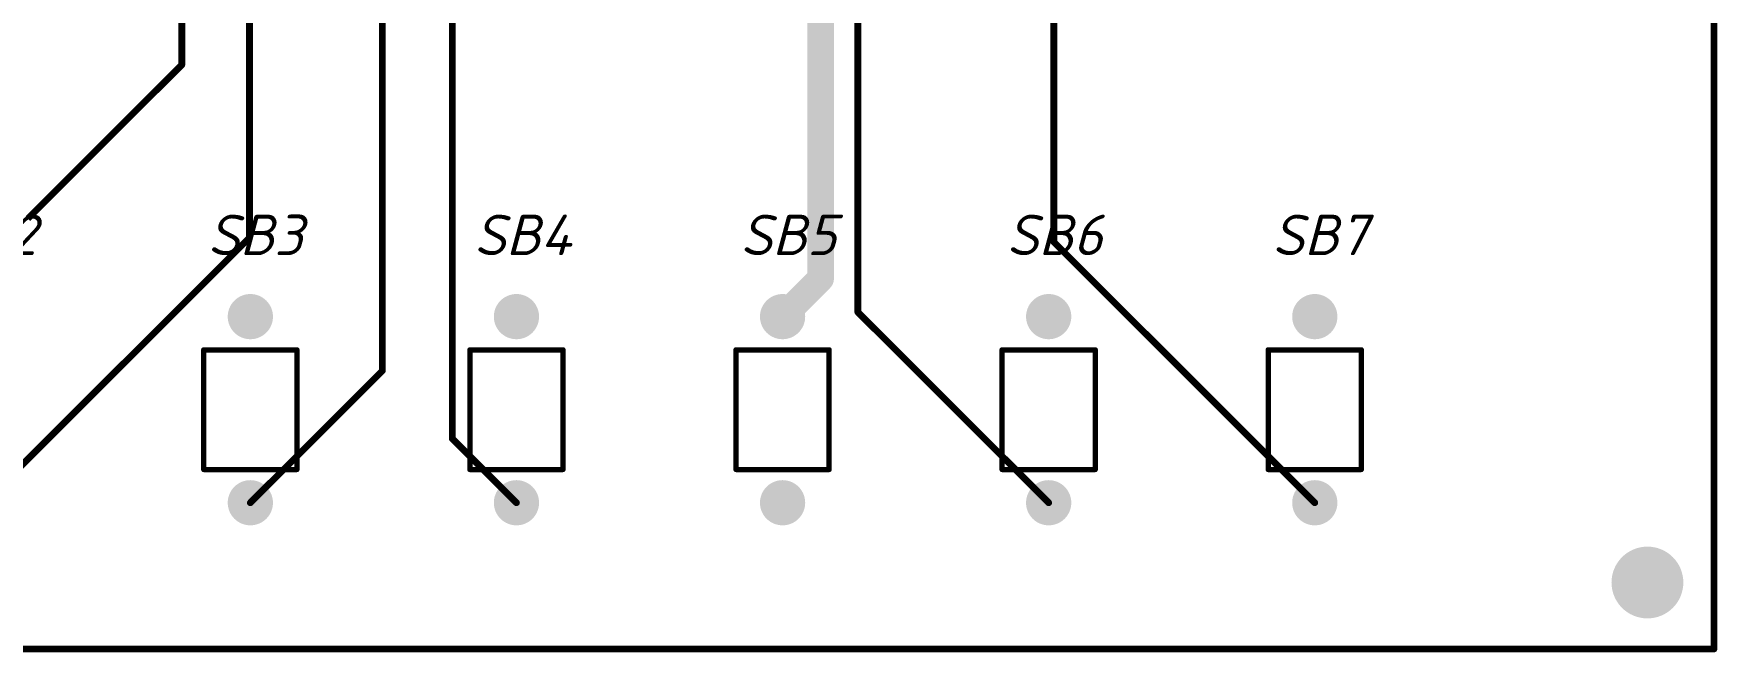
# Model space of a CAD drawing. Header units: millimetres. Extents: x -1529 to 2898, y -1337 to 2183.
# Drawn here: x -1435.3 to -1277.1, y 1894.6 to 1952.8 of the extents above; entities that cross this region are included whole.
import ezdxf

# ---------------------------------------------------------------- set-up
doc = ezdxf.new("R2010")
doc.units = ezdxf.units.MM
for name, color, linetype in [('PadHoleLayer', 156, 'Continuous'), ('TopLayer', 1, 'Continuous'), ('TopOverlay', 2, 'Continuous')]:
    doc.layers.add(name, color=color, linetype=linetype)
doc.styles.add('стиль1', font='isocpeui.ttf')

msp = doc.modelspace()

# ---------------------------------------------------------------- linework, layer by layer
at = {"layer": 'PadHoleLayer', "color": 7, "true_color": 0xffffff}
for points, const_width in [([(-1415.589, 1926.157, 1), (-1414.339, 1926.157, 1)], 1.25), ([(-1390.589, 1926.157, 1), (-1389.339, 1926.157, 1)], 1.25), ([(-1365.588, 1926.157, 1), (-1364.338, 1926.157, 1)], 1.25), ([(-1340.589, 1926.157, 1), (-1339.339, 1926.157, 1)], 1.25), ([(-1315.589, 1926.157, 1), (-1314.339, 1926.157, 1)], 1.25), ([(-1415.589, 1908.657, 1), (-1414.339, 1908.657, 1)], 1.25), ([(-1390.589, 1908.657, 1), (-1389.339, 1908.657, 1)], 1.25), ([(-1365.588, 1908.657, 1), (-1364.338, 1908.657, 1)], 1.25), ([(-1340.589, 1908.657, 1), (-1339.339, 1908.657, 1)], 1.25), ([(-1315.589, 1908.657, 1), (-1314.339, 1908.657, 1)], 1.25), ([(-1285.401, 1901.157, 1), (-1282.026, 1901.157, 1)], 3.375)]:
    msp.add_lwpolyline(points, format="xyb", close=True, dxfattribs=dict(at, const_width=const_width))
at = {"layer": 'TopLayer', "color": 7, "true_color": 0xffffff}
for points, const_width in [([(-1395.997, 1914.69), (-1395.997, 2002.486)], 0.635), ([(-1402.564, 1921.057), (-1402.564, 1969.211)], 0.635), ([(-1421.397, 1949.845), (-1421.397, 1959.814)], 0.635), ([(-1357.897, 1926.59), (-1357.897, 1960.64)], 0.635), ([(-1339.482, 1933.175), (-1339.482, 1960.259)], 0.635), ([(-1415.047, 1933.574), (-1415.047, 1959.18)], 0.635), ([(-1361.389, 1929.731), (-1361.389, 1957.407)], 2.5), ([(-1435.875, 1935.367), (-1421.397, 1949.845)], 0.635), ([(-1439.963, 1908.657), (-1415.047, 1933.574)], 0.635), ([(-1339.482, 1933.175), (-1314.964, 1908.657)], 0.635), ([(-1364.963, 1926.157), (-1361.389, 1929.731)], 2.5), ([(-1357.897, 1926.59), (-1339.964, 1908.657)], 0.635), ([(-1414.964, 1908.657), (-1402.564, 1921.057)], 0.635), ([(-1395.997, 1914.69), (-1389.964, 1908.657)], 0.635)]:
    msp.add_lwpolyline(points, dxfattribs=dict(at, const_width=const_width))
for points, const_width in [([(-1421.555, 1949.845, 1), (-1421.238, 1949.845, 1)], 0.318), ([(-1421.555, 1949.845, 1), (-1421.238, 1949.845, 1)], 0.318), ([(-1415.205, 1933.574, 1), (-1414.888, 1933.574, 1)], 0.318), ([(-1415.205, 1933.574, 1), (-1414.888, 1933.574, 1)], 0.318), ([(-1339.64, 1933.175, 1), (-1339.323, 1933.175, 1)], 0.318), ([(-1339.64, 1933.175, 1), (-1339.323, 1933.175, 1)], 0.318), ([(-1362.014, 1929.731, 1), (-1360.764, 1929.731, 1)], 1.25), ([(-1362.014, 1929.731, 1), (-1360.764, 1929.731, 1)], 1.25), ([(-1416.026, 1926.157, 1), (-1413.901, 1926.157, 1)], 2.125), ([(-1391.026, 1926.157, 1), (-1388.901, 1926.157, 1)], 2.125), ([(-1366.026, 1926.157, 1), (-1363.901, 1926.157, 1)], 2.125), ([(-1341.026, 1926.157, 1), (-1338.901, 1926.157, 1)], 2.125), ([(-1316.026, 1926.157, 1), (-1313.901, 1926.157, 1)], 2.125), ([(-1365.588, 1926.157, 1), (-1364.338, 1926.157, 1)], 1.25), ([(-1358.055, 1926.59, 1), (-1357.738, 1926.59, 1)], 0.318), ([(-1358.055, 1926.59, 1), (-1357.738, 1926.59, 1)], 0.318), ([(-1402.722, 1921.057, 1), (-1402.405, 1921.057, 1)], 0.318), ([(-1402.722, 1921.057, 1), (-1402.405, 1921.057, 1)], 0.318), ([(-1396.155, 1914.69, 1), (-1395.838, 1914.69, 1)], 0.318), ([(-1396.155, 1914.69, 1), (-1395.838, 1914.69, 1)], 0.318), ([(-1416.026, 1908.657, 1), (-1413.901, 1908.657, 1)], 2.125), ([(-1391.026, 1908.657, 1), (-1388.901, 1908.657, 1)], 2.125), ([(-1366.026, 1908.657, 1), (-1363.901, 1908.657, 1)], 2.125), ([(-1341.026, 1908.657, 1), (-1338.901, 1908.657, 1)], 2.125), ([(-1316.026, 1908.657, 1), (-1313.901, 1908.657, 1)], 2.125), ([(-1415.122, 1908.657, 1), (-1414.805, 1908.657, 1)], 0.318), ([(-1390.122, 1908.657, 1), (-1389.805, 1908.657, 1)], 0.318), ([(-1340.123, 1908.657, 1), (-1339.805, 1908.657, 1)], 0.318), ([(-1315.122, 1908.657, 1), (-1314.805, 1908.657, 1)], 0.318), ([(-1284.714, 1901.157, 1), (-1282.714, 1901.157, 1)], 2)]:
    msp.add_lwpolyline(points, format="xyb", close=True, dxfattribs=dict(at, const_width=const_width))
at = {"layer": 'TopOverlay', "color": 7, "true_color": 0xffffff}
for points, const_width in [([(-1277.464, 1894.907), (-1277.464, 2182.407)], 0.635), ([(-1419.339, 1911.782), (-1419.339, 1923.032)], 0.5), ([(-1419.339, 1923.032), (-1410.589, 1923.032)], 0.5), ([(-1410.589, 1911.782), (-1410.589, 1923.032)], 0.5), ([(-1394.339, 1911.782), (-1394.339, 1923.032)], 0.5), ([(-1394.339, 1923.032), (-1385.589, 1923.032)], 0.5), ([(-1385.589, 1911.782), (-1385.589, 1923.032)], 0.5), ([(-1369.338, 1911.782), (-1369.338, 1923.032)], 0.5), ([(-1369.338, 1923.032), (-1360.588, 1923.032)], 0.5), ([(-1360.588, 1911.782), (-1360.588, 1923.032)], 0.5), ([(-1344.339, 1911.782), (-1344.339, 1923.032)], 0.5), ([(-1344.339, 1923.032), (-1335.589, 1923.032)], 0.5), ([(-1335.589, 1911.782), (-1335.589, 1923.032)], 0.5), ([(-1319.339, 1911.782), (-1319.339, 1923.032)], 0.5), ([(-1319.339, 1923.032), (-1310.589, 1923.032)], 0.5), ([(-1310.589, 1911.782), (-1310.589, 1923.032)], 0.5), ([(-1419.339, 1911.782), (-1410.589, 1911.782)], 0.5), ([(-1394.339, 1911.782), (-1385.589, 1911.782)], 0.5), ([(-1369.338, 1911.782), (-1360.588, 1911.782)], 0.5), ([(-1344.339, 1911.782), (-1335.589, 1911.782)], 0.5), ([(-1319.339, 1911.782), (-1310.589, 1911.782)], 0.5), ([(-1521.214, 1894.907), (-1277.464, 1894.907)], 0.635)]:
    msp.add_lwpolyline(points, dxfattribs=dict(at, const_width=const_width))
for points, const_width in [([(-1419.464, 1923.032, 1), (-1419.214, 1923.032, 1)], 0.25), ([(-1419.464, 1923.032, 1), (-1419.214, 1923.032, 1)], 0.25), ([(-1410.714, 1923.032, 1), (-1410.464, 1923.032, 1)], 0.25), ([(-1410.714, 1923.032, 1), (-1410.464, 1923.032, 1)], 0.25), ([(-1394.464, 1923.032, 1), (-1394.214, 1923.032, 1)], 0.25), ([(-1394.464, 1923.032, 1), (-1394.214, 1923.032, 1)], 0.25), ([(-1385.714, 1923.032, 1), (-1385.464, 1923.032, 1)], 0.25), ([(-1385.714, 1923.032, 1), (-1385.464, 1923.032, 1)], 0.25), ([(-1369.463, 1923.032, 1), (-1369.213, 1923.032, 1)], 0.25), ([(-1369.463, 1923.032, 1), (-1369.213, 1923.032, 1)], 0.25), ([(-1360.713, 1923.032, 1), (-1360.463, 1923.032, 1)], 0.25), ([(-1360.713, 1923.032, 1), (-1360.463, 1923.032, 1)], 0.25), ([(-1344.464, 1923.032, 1), (-1344.214, 1923.032, 1)], 0.25), ([(-1344.464, 1923.032, 1), (-1344.214, 1923.032, 1)], 0.25), ([(-1335.714, 1923.032, 1), (-1335.464, 1923.032, 1)], 0.25), ([(-1335.714, 1923.032, 1), (-1335.464, 1923.032, 1)], 0.25), ([(-1319.464, 1923.032, 1), (-1319.214, 1923.032, 1)], 0.25), ([(-1319.464, 1923.032, 1), (-1319.214, 1923.032, 1)], 0.25), ([(-1310.714, 1923.032, 1), (-1310.464, 1923.032, 1)], 0.25), ([(-1310.714, 1923.032, 1), (-1310.464, 1923.032, 1)], 0.25), ([(-1419.464, 1911.782, 1), (-1419.214, 1911.782, 1)], 0.25), ([(-1419.464, 1911.782, 1), (-1419.214, 1911.782, 1)], 0.25), ([(-1410.714, 1911.782, 1), (-1410.464, 1911.782, 1)], 0.25), ([(-1410.714, 1911.782, 1), (-1410.464, 1911.782, 1)], 0.25), ([(-1394.464, 1911.782, 1), (-1394.214, 1911.782, 1)], 0.25), ([(-1394.464, 1911.782, 1), (-1394.214, 1911.782, 1)], 0.25), ([(-1385.714, 1911.782, 1), (-1385.464, 1911.782, 1)], 0.25), ([(-1385.714, 1911.782, 1), (-1385.464, 1911.782, 1)], 0.25), ([(-1369.463, 1911.782, 1), (-1369.213, 1911.782, 1)], 0.25), ([(-1369.463, 1911.782, 1), (-1369.213, 1911.782, 1)], 0.25), ([(-1360.713, 1911.782, 1), (-1360.463, 1911.782, 1)], 0.25), ([(-1360.713, 1911.782, 1), (-1360.463, 1911.782, 1)], 0.25), ([(-1344.464, 1911.782, 1), (-1344.214, 1911.782, 1)], 0.25), ([(-1344.464, 1911.782, 1), (-1344.214, 1911.782, 1)], 0.25), ([(-1335.714, 1911.782, 1), (-1335.464, 1911.782, 1)], 0.25), ([(-1335.714, 1911.782, 1), (-1335.464, 1911.782, 1)], 0.25), ([(-1319.464, 1911.782, 1), (-1319.214, 1911.782, 1)], 0.25), ([(-1319.464, 1911.782, 1), (-1319.214, 1911.782, 1)], 0.25), ([(-1310.714, 1911.782, 1), (-1310.464, 1911.782, 1)], 0.25), ([(-1310.714, 1911.782, 1), (-1310.464, 1911.782, 1)], 0.25), ([(-1277.622, 1894.907, 1), (-1277.305, 1894.907, 1)], 0.318), ([(-1277.622, 1894.907, 1), (-1277.305, 1894.907, 1)], 0.318)]:
    msp.add_lwpolyline(points, format="xyb", close=True, dxfattribs=dict(at, const_width=const_width))

# ---------------------------------------------------------------- texts
at = {"layer": 'TopOverlay', "color": 7, "true_color": 0xffffff, "style": 'стиль1'}
for s, p in [('SB2', (-1443.939, 1931.938)), ('SB3', (-1418.984, 1931.938)), ('SB4', (-1393.965, 1931.938)), ('SB5', (-1368.945, 1931.938)), ('SB6', (-1343.927, 1931.938)), ('SB7', (-1318.971, 1931.938))]:
    msp.add_text(s, height=3.81, dxfattribs=at).set_placement(p)

doc.saveas('drawing.dxf')
